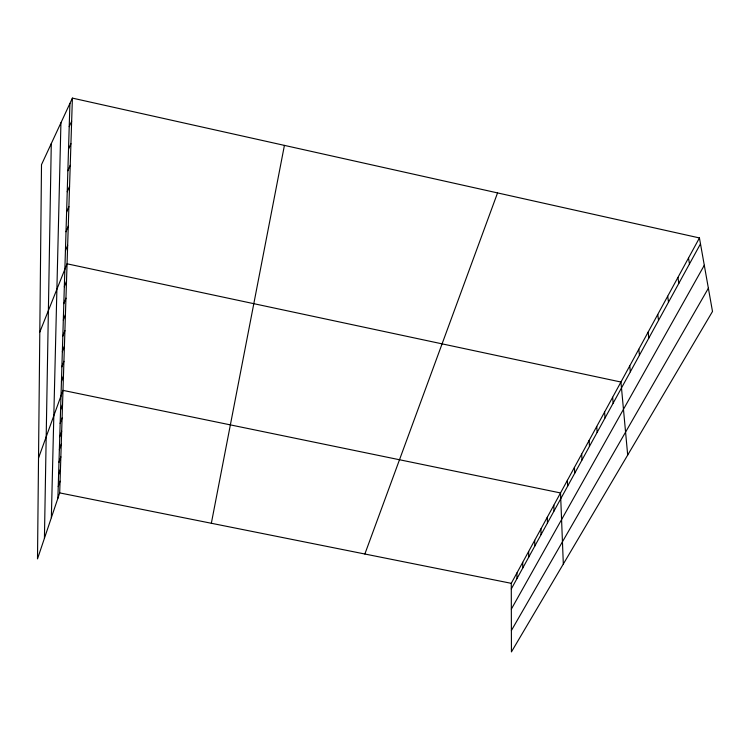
<?xml version="1.0" encoding="UTF-8"?>
<svg xmlns="http://www.w3.org/2000/svg" width="750" height="750" viewBox="0 0 750 750"><rect width="100%" height="100%" fill="white"/><g stroke="black" fill="none" stroke-linecap="round" stroke-linejoin="round"><path stroke-width="1.12" d="M44.428 538.294L51.281 143.597M51.347 517.706L60.928 122.803M57.881 498.3L69.919 103.444M72.394 98.109L41.503 164.653L37.5 558.891L59.691 492.9L72.394 98.109L699.441 237.938L712.5 311.466L511.434 651.891L511.275 583.331L699.441 237.938M211.341 523.275L284.419 145.388M58.237 486.572L60.066 481.163M58.603 474.562L60.459 469.144M58.978 462.262L60.853 456.825M59.362 449.653L61.256 444.197M59.756 436.716L61.678 431.25M60.159 423.459L62.1 417.975M60.572 409.847L62.541 404.353M38.522 458.034L62.991 390.375L560.522 492.947L563.325 564.047M61.434 381.534L63.45 376.031M364.856 554.016L497.55 192.919M61.884 366.806L63.928 361.294M62.353 351.675L64.416 346.153M62.822 336.122L64.912 330.6M63.309 320.128L65.428 314.606M63.816 303.684L65.963 298.153M64.331 286.753L66.506 281.231M39.806 332.062L67.059 263.812L620.944 382.031L627.694 455.062M65.428 250.828L67.659 245.325M66.009 231.75L68.269 226.256M66.609 212.062L68.906 206.588M67.228 191.747L69.562 186.281M67.866 170.756L70.237 165.319M68.531 149.072L70.931 143.663M69.206 126.647L71.653 121.266M511.294 588.947L700.491 243.853M511.341 609.122L704.297 265.266M511.388 630.516L708.375 288.244M59.691 492.9L511.275 583.331M688.509 258L689.484 263.925M677.934 277.425L678.834 283.359M667.688 296.231L668.513 302.166M657.75 314.466L658.528 320.4M648.131 332.128L648.834 338.062M638.794 349.266L639.45 355.191M629.738 365.897L630.337 371.812M612.647 397.256L613.144 403.163M604.584 412.059L605.044 417.947M596.737 426.459L597.15 432.338M589.106 440.466L589.481 446.334M581.672 454.106L582.009 459.956M574.444 467.391L574.734 473.222M567.394 480.338L567.647 486.141M553.819 505.237L554.016 511.013M547.294 517.228L547.453 522.975M540.919 528.919L541.059 534.647M534.703 540.328L534.816 546.038M528.638 551.466L528.722 557.147M522.712 562.341L522.769 568.003M516.928 572.962L516.966 578.597"/></g></svg>
